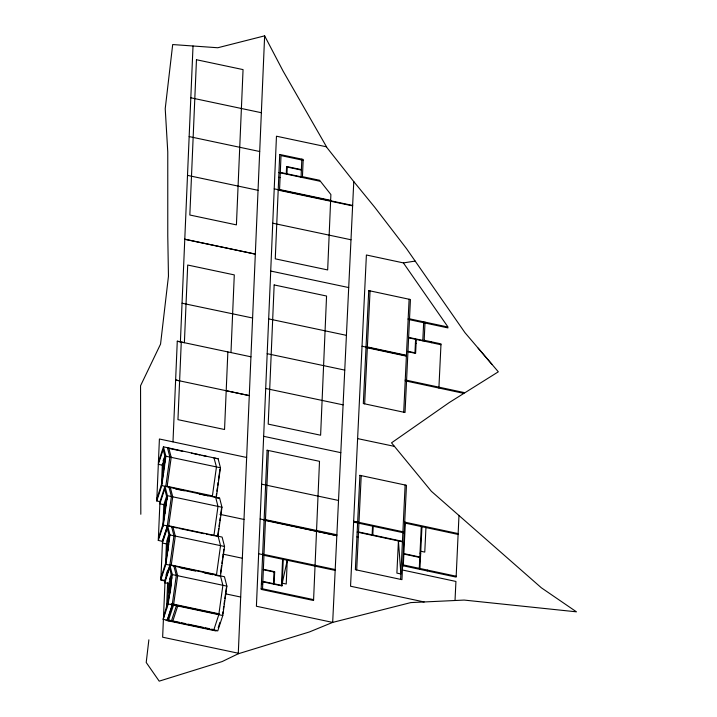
<?xml version="1.0" encoding="UTF-8"?>
<svg xmlns="http://www.w3.org/2000/svg" width="717" height="717" viewBox="0 0 717 717"><rect width="100%" height="100%" fill="white"/><g stroke="black" fill="none" stroke-linecap="round" stroke-linejoin="round"><path stroke-width="1.08" d="M167.518 525.964L162.499 541.326L158.296 540.43L159.954 501.64L156.763 500.959L159.407 439.001L246.648 457.473M161.424 486.251L162.365 464.033M165.421 459.445L163.342 465.79L162.974 474.403L163.691 472.091M163.037 474.116L163.386 465.763L165.376 459.687M162.911 526.807L163.852 504.66L166.622 496.2M162.517 540.887L160.841 580.125L165.044 581.012L162.642 637.207L238.295 653.223M165.654 580.698L160.859 579.686L165.878 564.324L224.448 576.728L226.886 586.139L222.79 615.527L217.771 630.888L163.198 619.327C166.828 602.791 174.993 584.902 169.597 567.9L164.758 582.706L168.755 583.548L167.859 604.592M164.758 582.706L164.856 580.528L169.875 565.166L173.962 535.787L171.533 526.368M165.519 564.951L166.443 543.28M167.133 552.843L167.491 544.49L169.517 538.171M172.985 441.878L177.278 341.22L180.397 341.866L193.025 45.996M166.523 609.19L167.653 582.679M167.375 620.653L167.419 619.784L172.851 620.931M171.856 577.812L169.777 584.158L169.409 592.771L170.449 589.598M169.472 592.484L169.821 584.131M168.54 620.026L173.541 605.094L177.637 575.715L175.199 566.296L173.864 566.018L176.301 575.428L172.214 604.816L167.195 620.169M168.71 620.94L168.746 620.071M213.998 457.948L216.453 466.928L212.357 496.307L215.557 496.989L217.986 506.399L213.899 535.787M217.995 458.79L163.44 446.808L158.421 462.16M219.527 498.27L161.782 485.597L156.763 500.959M227.854 351.93L224.546 429.51L177.959 419.66L181.267 342.063L184.386 342.708L187.702 265.03L234.289 274.898L230.973 352.576M215.996 630.073L215.96 630.942L166.048 620.375M220.433 576.316L224.546 546.497L222.109 537.078L167.536 525.525L162.293 541.281M148.867 639.824L146.214 662.481L159.201 681.15L222.127 661.576L238.268 653.77L264.636 35.85L217.78 47.752L172.689 44.553L165.224 108.67L167.769 151.941L167.769 235.794L168.459 276.215L160.554 344.097L140.55 385.773L140.819 514.268M262.53 588.809L268.427 450.5M286.289 173.666L286.594 166.496L301.391 169.633M286.952 173.81L287.257 166.64M273.473 584.095L274.011 571.566M274.136 584.238L274.674 571.709L263.363 569.316M281.458 585.789L282.588 559.269M283.26 559.403L282.122 585.923L262.825 581.837M301.068 177.233L301.839 159.138M402.622 565.659L456.137 577.104L458.988 515.362M264.636 35.85L283.107 71.108L327.069 147.765L353.777 181.598L332.679 622.401L309.377 631.964L238.268 653.77M356.699 569.979L361.216 475.622M364.648 403.85L370.053 290.887M372.114 535.294L372.544 526.153M372.777 535.438L373.216 526.287M403.707 412.203L409.111 299.24M400.624 579.381L405.132 485.024M403.286 565.794L405.365 522.281M415.609 339.32L414.964 352.809L407.964 351.312M416.272 339.464L415.609 353.382L407.937 351.742M422.788 340.853L423.702 321.843M424.123 341.14L425.029 322.13M419.284 568.339L421.282 526.565M419.911 569.352L421.954 526.708M431.437 342.708L431.482 341.839M425.943 527.56L424.769 552.108L420.78 551.248M427.233 570.92L427.269 570.051M438.894 388.031L441 343.873L424.159 340.27M455.017 600.505L455.931 581.451L402.416 569.997M161.782 485.597L165.878 456.218L163.44 446.808M165.779 486.449L169.866 457.061L167.428 447.65M167.106 486.726L171.202 457.347L168.764 447.928M158.296 540.43L163.324 525.068L167.411 495.689L164.973 486.278L159.954 501.64M167.312 525.919L171.408 496.531L168.97 487.121M168.647 526.197L172.734 496.818L170.296 487.408M165.878 564.324L169.974 534.936L167.536 525.525M171.202 565.453L175.298 536.065L172.86 526.654M163.198 619.327L168.217 603.965L172.313 574.586L169.875 565.166M216.265 495.537L216.57 493.368M216.875 491.19L217.323 487.927M217.627 485.759L218.085 482.496M218.38 480.318L219.895 469.447M216.355 497.159L220.451 467.771L218.013 458.36M217.798 535.007L218.712 528.492M219.008 526.314L219.465 523.052M219.769 520.883L220.227 517.62M220.522 515.442L221.436 508.918M217.887 536.63L221.983 507.242L219.545 497.831M216.462 575.034L220.549 545.646L218.111 536.235L206.245 534.165M220.513 573.179L221.571 565.57M221.876 563.392L222.333 560.129M222.637 557.951L223.086 554.698M223.39 552.52L223.847 549.258M222.7 613.904L223.005 611.735M223.31 609.558L223.758 606.295M224.062 604.117L224.52 600.864M224.824 598.686L226.33 587.815M163.082 460.959L164.085 457.885M165.43 455.671L162.32 465.181L158.323 464.338L163.162 449.532L165.331 457.894L161.692 483.984L156.853 498.79M167.303 497.858L164.883 505.261L164.516 513.874L165.233 511.562M167.24 498.145L164.928 505.243L166.21 505.548M158.394 538.261L163.234 523.455L166.864 497.365L164.704 489.003L159.864 503.809L163.852 504.66M166.828 541.147L168.522 535.59M169.526 534.389L166.416 543.907L162.427 543.065L167.258 528.259L169.427 536.621L165.788 562.702L160.958 577.508M168.128 549.796L167.079 553.121L167.446 544.517L168.773 544.795M165.95 575.285L167.626 570.158M165.062 580.573L170.081 565.211M169.517 579.327L170.521 576.253M168.755 583.548L171.865 574.03M167.402 620.214L172.421 604.852M171.39 621.065L176.409 605.704M172.725 621.343L177.744 605.982M213.774 630.037L218.802 614.675L222.888 585.296L220.451 575.876M218.21 627.653L219.94 622.365M424.141 601.966L350.55 586.219L366.396 254.992L403.393 262.906L415.161 261.078M182.046 303.21L252.599 318.007M184.771 239.326L255.324 254.114L184.78 239.173M190.812 97.781L261.355 112.712M326.522 146.815L276.466 136.212L256.408 606.25L332.679 622.401L410.778 602.594L464.159 600.075L576.45 611.825L541.362 587.797L431.365 491.288L391.536 442.837L449.317 402.506L498.324 371.809L464.983 332.697L406.557 248.7L374.668 207.168L353.777 181.598M303.139 160.294L281.01 155.607L279.567 189.53L330.636 200.348M189.154 136.571L259.697 151.511M286.576 166.936L301.373 170.063M280.293 172.403L301.086 176.803M278.949 172.555L319.603 181.159M278.743 177.332L280.078 177.619M274.226 188.84L352.63 205.447M278.196 190.122L352.612 205.878M187.504 175.369L258.048 190.31M272.756 223.202L350.989 239.765M270.712 271.044L348.704 287.562M268.678 318.886L346.419 335.35M267.19 353.687L344.752 370.106M177.278 341.202L250.941 356.806M265.702 388.48L343.093 404.863M226.196 390.729L249.283 395.605L175.62 380.001L179.617 380.861M357.613 438.607L394.44 446.368M263.659 436.321L340.808 452.66M168.746 448.367L182.754 451.334M191.376 453.153L199.989 454.981M202.149 455.438L206.46 456.353M215.001 458.163L216.991 458.584M165.878 456.218L220.451 467.771M261.624 484.172L338.514 500.448M163.342 465.79L164.677 466.068M167.124 486.296L212.384 495.877M175.665 488.976L184.287 490.804M199.371 493.995L207.993 495.823M216.534 497.634L218.533 498.055M167.411 495.689L221.983 507.242M264.152 519.377L336.873 534.774M260.137 518.965L336.838 535.644L264.107 520.246M172.842 527.094L171.515 526.807L177.162 528.008M163.324 525.068L170.556 526.601M179.116 528.42L204.175 533.726M262.664 554.169L335.206 569.531M169.974 534.936L224.546 546.497M258.649 553.757L262.646 554.608M262.628 555.039L335.171 570.4M222.835 554.107L242.346 558.238M263.345 569.746L274.656 572.148M262.843 581.406L282.139 585.493M261.4 583.746L262.736 584.023M171.229 565.014L216.48 574.604M180.567 567.873L195.651 571.064M204.273 572.892L212.895 574.72M215.046 575.177L219.357 576.083M261.194 588.532L313.598 599.627M172.313 574.586L226.886 586.139M226.007 593.927L240.688 597.037M169.777 584.158L171.112 584.436M171.246 603.696L219.169 613.842L219.026 614.29L173.559 604.664M168.217 603.965L222.79 615.527M174.132 621.209L179.519 622.347M181.473 622.759L185.784 623.673M187.935 624.131L203.225 627.366M205.179 627.778L209.481 628.692M211.64 629.15L213.791 629.607M169.866 457.061L171.202 457.347M219.985 514.349L244.004 519.44M176.301 575.428L177.637 575.715M408.188 318.527L448.008 327.042L403.393 262.906M408.143 319.397L447.973 327.911M408.627 337.384L422.806 340.423M408.609 337.824L440.964 344.743M415.421 343.228L416.084 343.371M366.046 346.652L406.431 355.291M362.031 346.23L406.405 355.722M366.002 347.512L406.387 356.152M405.248 379.956L463.935 392.513M405.204 380.826L463.89 393.382M404.702 522.137L458.217 533.591M404.666 523.007L458.181 534.461M353.66 521.232L404.227 532.05M353.633 521.662L357.631 522.514M353.615 522.101L404.191 532.919M358.518 531.951L402.443 541.344M357.174 532.095L402.416 541.783M356.941 536.881L358.276 537.158M420.019 553.121L420.682 553.264M403.868 553.614L420.494 557.172M403.85 554.053L420.476 557.611M419.624 561.375L420.287 561.519M402.667 564.79L456.182 576.235M478.131 348.121L491.862 364.236M196.467 59.735L189.835 215.01L236.422 224.878L243.054 69.603L196.467 59.735M267.1 450.222L261.158 589.401L313.562 600.496L319.504 461.318L267.1 450.222M274.154 284.936L268.212 424.123L320.616 435.219L326.558 296.031L274.154 284.936M279.72 154.46L275.265 258.846L327.669 269.942L330.887 194.54L319.639 180.29L302.44 176.651L303.174 159.425L279.72 154.46M287.248 560.255L286.235 584.014L282.247 583.172L287.248 560.255M359.889 475.335L355.372 569.692L401.95 579.659L406.467 485.301L359.889 475.335M368.726 290.6L363.322 403.563L405.033 412.49L410.438 299.527L368.726 290.6M398.428 540.923L396.886 573.107L400.884 573.958L398.428 540.923"/></g></svg>
